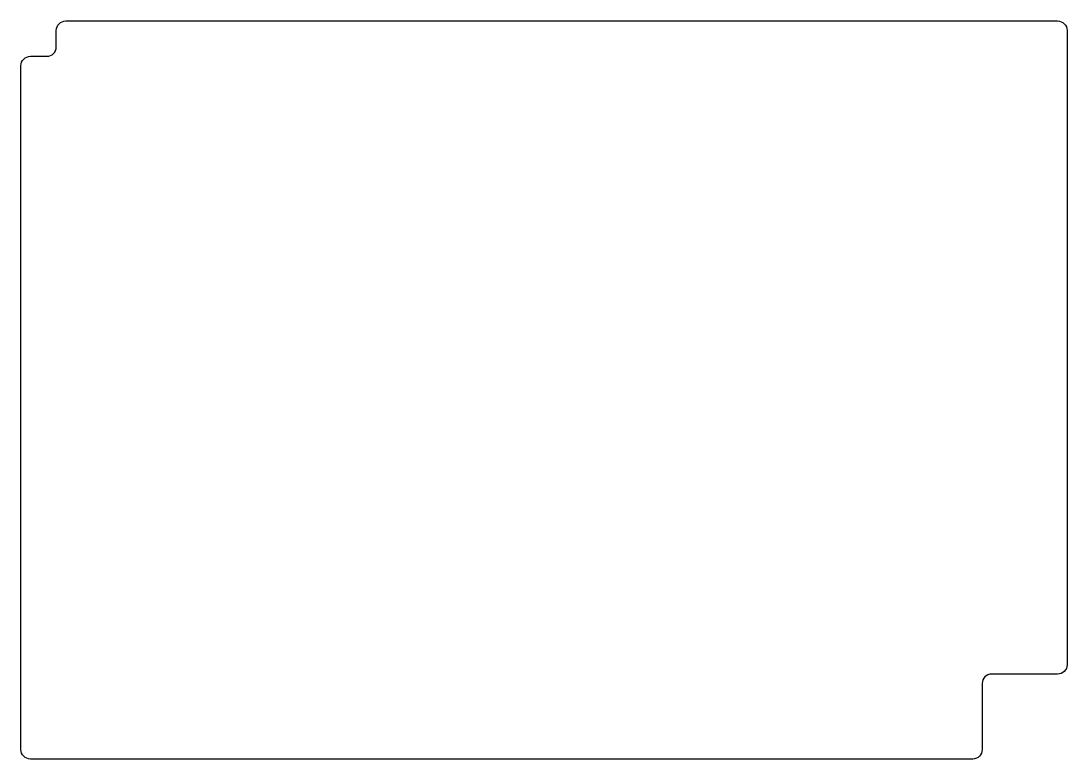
# Model space of a CAD drawing. Header units: millimetres. Extents: x -55 to 55, y -39 to 39.
import ezdxf

# ---------------------------------------------------------------- set-up
doc = ezdxf.new("R2010")
doc.units = ezdxf.units.MM

msp = doc.modelspace()

# ---------------------------------------------------------------- linework, layer by layer
msp.add_lwpolyline([(-50.6965, 39.0985), (54.4465, 39.0985, -0.41421356), (55.4465, 38.0985), (55.4465, -29.0985, -0.41421356), (54.4465, -30.0985), (47.4465, -30.0985, 0.41421356), (46.4465, -31.0985), (46.4465, -38.0985, -0.41421356), (45.4465, -39.0985), (-54.4465, -39.0985, -0.41421356), (-55.4465, -38.0985), (-55.4465, 34.3485, -0.41421356), (-54.4465, 35.3485), (-52.6965, 35.3485, 0.41421356), (-51.6965, 36.3485), (-51.6965, 38.0985, -0.41421356)], format="xyb", close=True)

doc.saveas('drawing.dxf')
